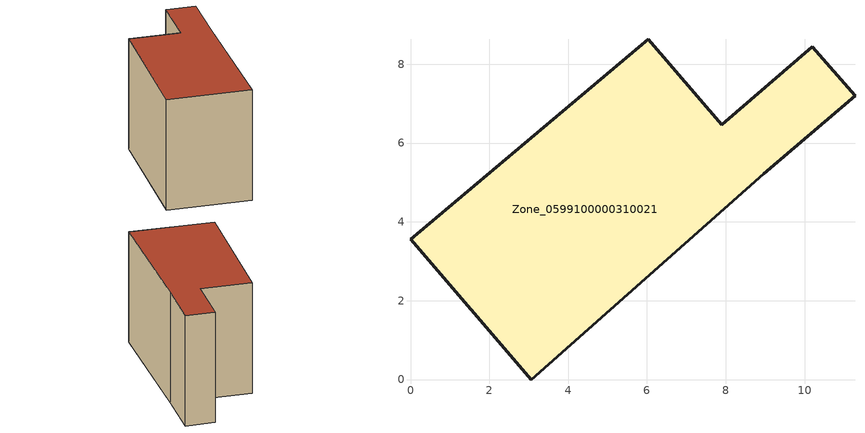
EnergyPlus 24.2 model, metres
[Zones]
Zone_0599100000310021
 floor ground (C_G): 7.9,6.47 10.2,8.45 11.28,7.2 8.97,5.22 3.06,0 0,3.56 6.04,8.63 z0
 wall outside (C_F): 6.04,8.63 0,3.56 3.06,0 8.97,5.22 11.28,7.2 10.2,8.45 7.9,6.47 6.04,8.63 z0:6.42
 roof outside (C_R): 10.2,8.45 7.9,6.47 6.04,8.63 0,3.56 3.06,0 8.97,5.22 11.28,7.2 z6.42
[BUILDING]
Pand.0599100000310021: North Axis=0; Terrain=City; Loads Convergence Tolerance Value=0.04; Temperature Convergence Tolerance Value=0.4; Solar Distribution=FullExterior; Maximum Number of Warmup Days=25; Minimum Number of Warmup Days=1
[Site:Location]
Rotterdam.The.Hague.AP_ZH_NLD Design_Conditions: Latitude=51.96; Longitude=4.45; Time Zone=1; Elevation=-4.5
[SITE:GROUNDTEMPERATURE:BUILDINGSURFACE]
18, 18, 18, 18, 18, 18, 18, 18, 18, 18, 18, 18
[MATERIAL] Thermal Absorptance=0.9; Solar Absorptance=0.7; Visible Absorptance=0.7
Name | Roughness | Thickness | Conductivity | Density | Specific Heat
G.TI.1946 | MediumSmooth | 0.15 | 1 | 540 | 1210
F.TI.1946 | Rough | 0.3 | 0.857143 | 1920 | 840
R.TI.1946 | MediumRough | 0.2 | 0.1 | 1500 | 1000
[CONSTRUCTION]
C_G: G.TI.1946
C_F: F.TI.1946
C_R: R.TI.1946
[ZONE]
Zone_0599100000310021: Type=1; Multiplier=1; Ceiling Height=Autocalculate; Volume=Autocalculate; Floor Area=autocalculate; Part of Total Floor Area=Yes
[ZONEINFILTRATION:DESIGNFLOWRATE]
Infil_Zone_0599100000310021: Zone or ZoneList or Space or SpaceList=Zone_0599100000310021; Schedule=AlwaysOn; Design Flow Rate Calculation Method=Flow/Area; Flow Rate per Floor Area=0.003; Constant Term Coefficient=1; Temperature Term Coefficient=0; Velocity Term Coefficient=0; Velocity Squared Term Coefficient=0
[HVACTEMPLATE:ZONE:IDEALLOADSAIRSYSTEM]
Zone_0599100000310021: Maximum Heating Supply Air Temperature=50; Minimum Cooling Supply Air Temperature=13; Maximum Heating Supply Air Humidity Ratio=0.0156; Minimum Cooling Supply Air Humidity Ratio=0.0077; Heating Limit=NoLimit; Cooling Limit=NoLimit; Dehumidification Control Type=ConstantSensibleHeatRatio; Cooling Sensible Heat Ratio=0.7; Dehumidification Setpoint=60; Humidification Control Type=None; Humidification Setpoint=30; Outdoor Air Method=None; Outdoor Air Flow Rate per Person=0.00944; Outdoor Air Flow Rate per Zone Floor Area=0; Outdoor Air Flow Rate per Zone=0; Demand Controlled Ventilation Type=None; Outdoor Air Economizer Type=NoEconomizer; Heat Recovery Type=None; Sensible Heat Recovery Effectiveness=0.7; Latent Heat Recovery Effectiveness=0.65
[ZONECONTROL:THERMOSTAT]
ThermostatControl_Zone_0599100000310021: Zone or ZoneList=Zone_0599100000310021; Control Type Schedule=DualSetpointControlType; Control 1=Thermostat_Zone_0599100000310021; Temperature Difference Between Cutout And Setpoint=0
[THERMOSTATSETPOINT:DUALSETPOINT]
Thermostat_Zone_0599100000310021: Heating Setpoint Temperature Schedule=HeatingSetpoint_Zone_0599100000310021; Cooling Setpoint Temperature Schedule=CoolingSetpoint_Zone_0599100000310021
[SCHEDULE:COMPACT]
HeatingSetpoint_Zone_0599100000310021: Through: 12/31, For: AllDays, Until: 24:00, 21
CoolingSetpoint_Zone_0599100000310021: Through: 12/31, For: AllDays, Until: 24:00, 24
DualSetpointControlType: Through: 12/31, For: AllDays, Until: 24:00, 4
AlwaysOn: Through: 12/31, For: AllDays, Until: 24:00, 1
